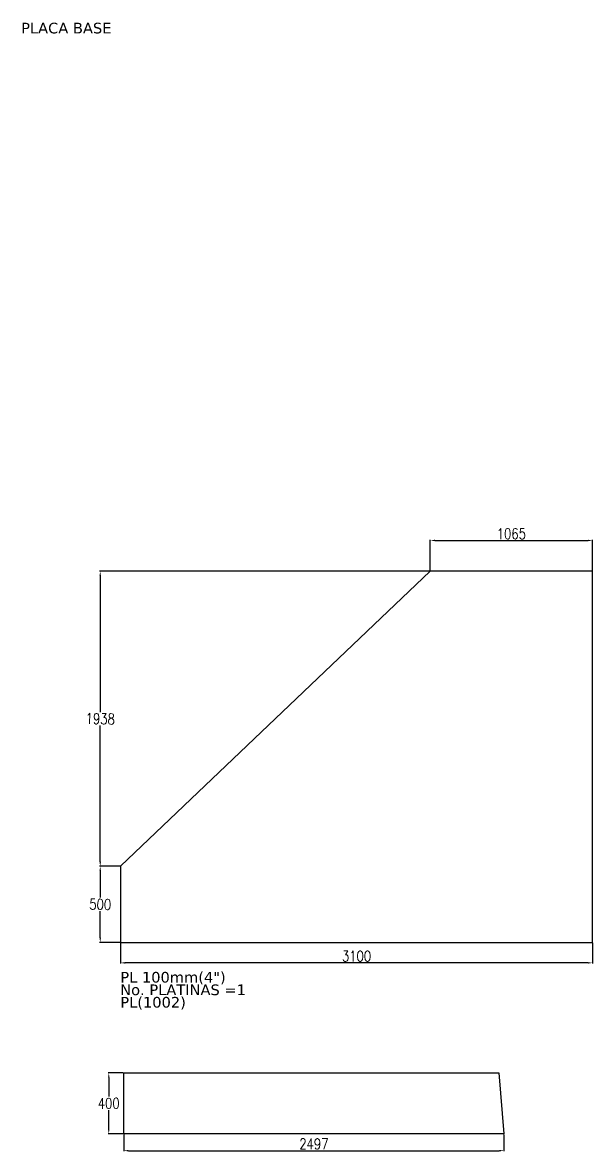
# Model space of a CAD drawing. Header units: millimetres. Extents: x 1541 to 289025, y -12015 to 47026.
# Drawn here: x 26990 to 30734, y 5532 to 12949 of the extents above; entities that cross this region are included whole.
import ezdxf

# ---------------------------------------------------------------- set-up
doc = ezdxf.new("R2010")
doc.units = ezdxf.units.MM
doc.header["$LTSCALE"] = 0.1
for name, color, linetype in [('COTAS', 8, 'Continuous'), ('PLATINA', 5, 'Continuous'), ('PLATINAS', 5, 'Continuous'), ('TEXTO GENERAL', 3, 'Continuous')]:
    doc.layers.add(name, color=color, linetype=linetype)
doc.styles.add('CNI_COTAS', font='romans.shx', dxfattribs={"width": 0.8})
doc.styles.add('VERDANA', font='verdana.ttf')
doc.dimstyles.new('1.3', dxfattribs={"dimscale": 0, "dimtxt": 50, "dimasz": 30, "dimexe": 4, "dimexo": 4, "dimgap": 9, "dimtad": 1, "dimdec": 0, "dimzin": 4, "dimdsep": 46, "dimtxsty": 'CNI_COTAS', "dimcen": 0, "dimclrd": 256, "dimclrt": 3, "dimadec": 0, "dimazin": 0, "dimtfac": 1, "dimtdec": 0, "dimtmove": 2, "dimatfit": 0, "dimfxl": 0.05, "dimtolj": 1, "dimtzin": 0, "dimarcsym": 0})

# ---------------------------------------------------------------- blocks, each defined once
blk = doc.blocks.new('*D1410')
at = {"layer": 'COTAS', "color": 0, "lineweight": -2, "transparency": 16777216}
for p, q in [((27634.1, 6901.3), (27634.1, 6766.7)), ((30734.1, 6901.3), (30734.1, 6766.7))]:
    blk.add_line(p, q, dxfattribs=at)
at = {"layer": 'COTAS', "lineweight": -2, "transparency": 16777216}
blk.add_line((30704.1, 6770.7), (27664.1, 6770.7), dxfattribs=at)
at = {"layer": 'COTAS', "transparency": 16777216}
for points in [[(27664.1, 6775.7), (27664.1, 6765.7), (27634.1, 6770.7)], [(30704.1, 6775.7), (30704.1, 6765.7), (30734.1, 6770.7)]]:
    blk.add_solid(points, dxfattribs=at)
at = {"layer": 'Defpoints', "color": 0, "transparency": 16777216}
for p in [(27634.1, 6905.3), (30734.1, 6905.3), (27634.1, 6770.7)]:
    blk.add_point(p, dxfattribs=at)
at = {"layer": 'COTAS', "color": 3, "transparency": 16777216, "insert": (29184.1, 6814.7), "char_height": 70, "attachment_point": 5, "style": 'CNI_COTAS'}
blk.add_mtext('\\A1;3100', dxfattribs=at)
blk = doc.blocks.new('*D1412')
at = {"layer": 'COTAS', "color": 0, "lineweight": -2, "transparency": 16777216}
for p, q in [((27630.1, 7405.3), (27496, 7405.3)), ((27630.1, 6905.3), (27496, 6905.3))]:
    blk.add_line(p, q, dxfattribs=at)
at = {"layer": 'COTAS', "lineweight": -2, "transparency": 16777216}
for p, q in [((27500, 7375.3), (27500, 7199.3)), ((27500, 6935.3), (27500, 7111.3))]:
    blk.add_line(p, q, dxfattribs=at)
at = {"layer": 'COTAS', "transparency": 16777216}
for points in [[(27495, 7375.3), (27505, 7375.3), (27500, 7405.3)], [(27495, 6935.3), (27505, 6935.3), (27500, 6905.3)]]:
    blk.add_solid(points, dxfattribs=at)
at = {"layer": 'Defpoints', "color": 0, "transparency": 16777216}
for p in [(27500, 7405.3), (27634.1, 7405.3), (27634.1, 6905.3)]:
    blk.add_point(p, dxfattribs=at)
at = {"layer": 'COTAS', "color": 3, "transparency": 16777216, "insert": (27500, 7155.3), "char_height": 70, "attachment_point": 5, "rotation": 359, "style": 'CNI_COTAS'}
blk.add_mtext('\\A1;500', dxfattribs=at)
blk = doc.blocks.new('*D1413')
at = {"layer": 'COTAS', "color": 0, "lineweight": -2, "transparency": 16777216}
for p, q in [((29665, 9343.3), (27496, 9343.3)), ((27630.1, 7405.3), (27496, 7405.3))]:
    blk.add_line(p, q, dxfattribs=at)
at = {"layer": 'COTAS', "lineweight": -2, "transparency": 16777216}
for p, q in [((27500, 9313.3), (27500, 8418.3)), ((27500, 7435.3), (27500, 8330.3))]:
    blk.add_line(p, q, dxfattribs=at)
at = {"layer": 'COTAS', "transparency": 16777216}
for points in [[(27495, 9313.3), (27505, 9313.3), (27500, 9343.3)], [(27495, 7435.3), (27505, 7435.3), (27500, 7405.3)]]:
    blk.add_solid(points, dxfattribs=at)
at = {"layer": 'Defpoints', "color": 0, "transparency": 16777216}
for p in [(27500, 9343.3), (29669, 9343.3), (27634.1, 7405.3)]:
    blk.add_point(p, dxfattribs=at)
at = {"layer": 'COTAS', "color": 3, "transparency": 16777216, "insert": (27500, 8374.3), "char_height": 70, "attachment_point": 5, "rotation": 359, "style": 'CNI_COTAS'}
blk.add_mtext('\\A1;1938', dxfattribs=at)
blk = doc.blocks.new('*D1414')
at = {"layer": 'COTAS', "color": 0, "lineweight": -2, "transparency": 16777216}
for p, q in [((29669, 9347.3), (29669, 9550.1)), ((30734.1, 9347.3), (30734.1, 9550.1))]:
    blk.add_line(p, q, dxfattribs=at)
at = {"layer": 'COTAS', "lineweight": -2, "transparency": 16777216}
blk.add_line((29699, 9546.1), (30704.1, 9546.1), dxfattribs=at)
at = {"layer": 'COTAS', "transparency": 16777216}
for points in [[(29699, 9551.1), (29699, 9541.1), (29669, 9546.1)], [(30704.1, 9551.1), (30704.1, 9541.1), (30734.1, 9546.1)]]:
    blk.add_solid(points, dxfattribs=at)
at = {"layer": 'Defpoints', "color": 0, "transparency": 16777216}
for p in [(30734.1, 9546.1), (29669, 9343.3), (30734.1, 9343.3)]:
    blk.add_point(p, dxfattribs=at)
at = {"layer": 'COTAS', "color": 3, "transparency": 16777216, "insert": (30201.5, 9590.1), "char_height": 70, "attachment_point": 5, "style": 'CNI_COTAS'}
blk.add_mtext('\\A1;1065', dxfattribs=at)
blk = doc.blocks.new('*D1844')
at = {"layer": 'COTAS', "color": 0, "lineweight": -2, "transparency": 16777216}
for p, q in [((27655.2, 5643.7), (27655.2, 5532.7)), ((30152.2, 5643.7), (30152.2, 5532.7))]:
    blk.add_line(p, q, dxfattribs=at)
at = {"layer": 'COTAS', "lineweight": -2, "transparency": 16777216}
blk.add_line((27685.2, 5536.7), (30122.2, 5536.7), dxfattribs=at)
at = {"layer": 'COTAS', "transparency": 16777216}
for points in [[(27685.2, 5541.7), (27685.2, 5531.7), (27655.2, 5536.7)], [(30122.2, 5541.7), (30122.2, 5531.7), (30152.2, 5536.7)]]:
    blk.add_solid(points, dxfattribs=at)
at = {"layer": 'Defpoints', "color": 0, "transparency": 16777216}
for p in [(27655.2, 5647.7), (30152.2, 5647.7), (30152.2, 5536.7)]:
    blk.add_point(p, dxfattribs=at)
at = {"layer": 'COTAS', "color": 3, "transparency": 16777216, "insert": (28903.7, 5580.7), "char_height": 70, "attachment_point": 5, "style": 'CNI_COTAS'}
blk.add_mtext('\\A1;2497', dxfattribs=at)
blk = doc.blocks.new('*D1845')
at = {"layer": 'COTAS', "color": 0, "lineweight": -2, "transparency": 16777216}
for p, q in [((27651.2, 6047.7), (27552.1, 6047.7)), ((27651.2, 5647.7), (27552.1, 5647.7))]:
    blk.add_line(p, q, dxfattribs=at)
at = {"layer": 'COTAS', "lineweight": -2, "transparency": 16777216}
for p, q in [((27556.1, 6017.7), (27556.1, 5891.7)), ((27556.1, 5677.7), (27556.1, 5803.7))]:
    blk.add_line(p, q, dxfattribs=at)
at = {"layer": 'COTAS', "transparency": 16777216}
for points in [[(27551.1, 6017.7), (27561.1, 6017.7), (27556.1, 6047.7)], [(27551.1, 5677.7), (27561.1, 5677.7), (27556.1, 5647.7)]]:
    blk.add_solid(points, dxfattribs=at)
at = {"layer": 'Defpoints', "color": 0, "transparency": 16777216}
for p in [(27556.1, 6047.7), (27655.2, 6047.7), (27655.2, 5647.7)]:
    blk.add_point(p, dxfattribs=at)
at = {"layer": 'COTAS', "color": 3, "transparency": 16777216, "insert": (27556.1, 5847.7), "char_height": 70, "attachment_point": 5, "rotation": 0.2, "style": 'CNI_COTAS'}
blk.add_mtext('\\A1;400', dxfattribs=at)
blk = doc.blocks.new('A$C355eacde')
at = {"layer": 'PLATINA', "linetype": 'Continuous'}
blk.add_lwpolyline([(30734.1, 9343.3), (29669, 9343.3), (27634.1, 7405.3), (27634.1, 7405.3), (27634.1, 6905.3), (30734.1, 6905.3)], close=True, dxfattribs=at)
at = {"layer": 'PLATINAS'}
blk.add_lwpolyline([(27655.2, 6047.7), (30120.2, 6047.7), (30120.2, 6047.7), (30152.2, 5647.7), (27655.2, 5647.7)], close=True, dxfattribs=at)
at = {"layer": 'TEXTO GENERAL', "color": 3, "style": 'VERDANA'}
for s, p in [('PLACA BASE', (26980.3, 12877.7)), ('PL 100mm(4")', (27632, 6641.3)), ('No. PLATINAS =1', (27631.3, 6558.6)), ('PL(1002)', (27631.9, 6476.9))]:
    blk.add_text(s, height=70, dxfattribs=at).set_placement(p)
at = {"layer": 'COTAS'}
for base, p1, p2, picture, middle in [((30734.1, 9546.1), (29669, 9343.3), (30734.1, 9343.3), '*D1414', (30201.5, 9590.1)), ((27634.1, 6770.7), (30734.1, 6905.3), (27634.1, 6905.3), '*D1410', (29184.1, 6814.7)), ((30152.2, 5536.7), (27655.2, 5647.7), (30152.2, 5647.7), '*D1844', (28903.7, 5580.7))]:
    dim = blk.add_linear_dim(base=base, p1=p1, p2=p2, dimstyle='1.3', override={"dimscale": 1, "dimtxt": 70}, dxfattribs=at)
    dim.commit()
    dim.dimension.update_dxf_attribs({"geometry": picture, "text_midpoint": middle})
for base, p1, p2, angle, picture, middle, turn in [((27500, 9343.3), (27634.1, 7405.3), (29669, 9343.3), 90, '*D1413', (27500, 8374.3), 359), ((27500, 7405.3), (27634.1, 6905.3), (27634.1, 7405.3), 90, '*D1412', (27500, 7155.3), 359), ((27556.1, 6047.7), (27655.2, 5647.7), (27655.2, 6047.7), 270, '*D1845', (27556.1, 5847.7), 0.2)]:
    dim = blk.add_linear_dim(base=base, p1=p1, p2=p2, angle=angle, dimstyle='1.3', override={"dimscale": 1, "dimtxt": 70}, dxfattribs=at)
    dim.commit()
    dim.dimension.update_dxf_attribs({"geometry": picture, "text_midpoint": middle, "text_rotation": turn})

msp = doc.modelspace()

# ---------------------------------------------------------------- block references
at = {"layer": 'COTAS'}
msp.add_blockref('A$C355eacde', (0, 0), dxfattribs=at)

doc.saveas('drawing.dxf')
